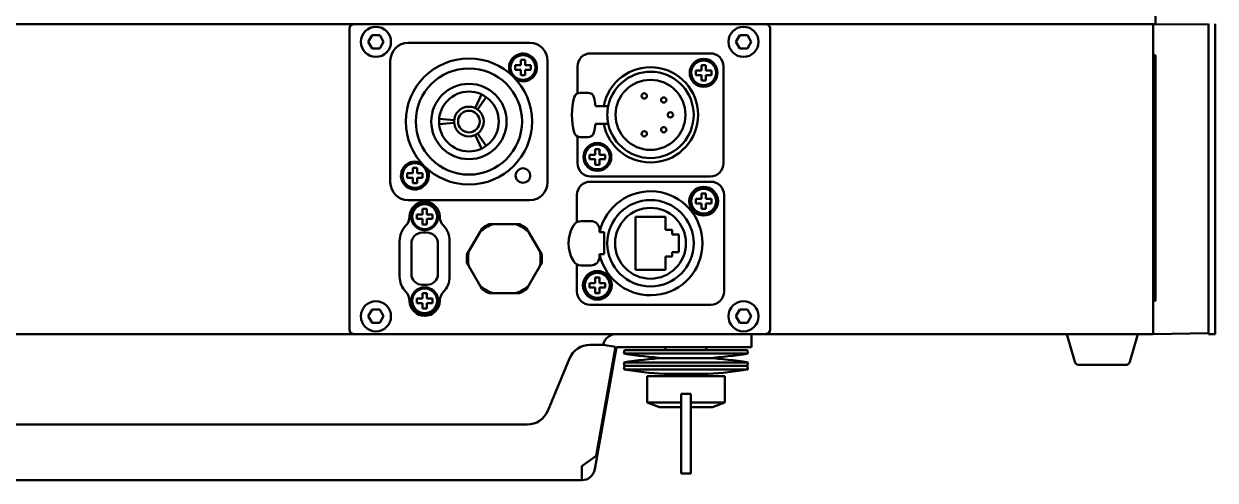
# Model space of a CAD drawing. Header units: millimetres. Extents: x 100 to 5488, y 100 to 4218.
# Drawn here: x 2319.5 to 2588.5, y 1386.1 to 1489.2 of the extents above; entities that cross this region are included whole.
import ezdxf

# ---------------------------------------------------------------- set-up
doc = ezdxf.new("R2010")
doc.units = ezdxf.units.MM
doc.header["$LTSCALE"] = 20
doc.layers.add('Visible (ANSI)', color=7, linetype='Continuous', lineweight=50)

msp = doc.modelspace()

# ---------------------------------------------------------------- linework, layer by layer
at = {"layer": 'Visible (ANSI)'}
for p, q in [((2575.033, 1528.003), (2575.033, 1489.185)), ((2121.533, 1489.167), (2394.033, 1489.167)), ((2393.033, 1420.167), (2393.033, 1488.167)), ((2394.033, 1489.167), (2487.034, 1489.167)), ((2487.034, 1489.167), (2574.533, 1489.167)), ((2488.033, 1488.167), (2488.033, 1420.167)), ((2574.533, 1489.167), (2575.033, 1489.185)), ((2587.033, 1489.109), (2574.533, 1489.167)), ((2574.533, 1489.167), (2574.533, 1482.167)), ((2574.533, 1488.967), (2574.533, 1419.367)), ((2587.033, 1489.206), (2587.033, 1489.237)), ((2587.033, 1489.109), (2587.033, 1489.206)), ((2587.033, 1419.385), (2587.033, 1489.109)), ((2588.533, 1489.237), (2588.533, 1489.087)), ((2588.533, 1419.467), (2588.533, 1489.087)), ((2398.167, 1486.667), (2397.301, 1485.167)), ((2397.301, 1485.167), (2398.167, 1483.667)), ((2398.167, 1486.667), (2399.899, 1486.667)), ((2400.765, 1485.167), (2399.899, 1486.667)), ((2399.899, 1483.667), (2400.765, 1485.167)), ((2433.783, 1484.917), (2406.283, 1484.917)), ((2481.167, 1486.667), (2480.301, 1485.167)), ((2480.301, 1485.167), (2481.167, 1483.667)), ((2481.167, 1486.667), (2482.899, 1486.667)), ((2483.765, 1485.167), (2482.899, 1486.667)), ((2482.899, 1483.667), (2483.765, 1485.167)), ((2399.899, 1483.667), (2398.167, 1483.667)), ((2447.533, 1482.567), (2474.533, 1482.567)), ((2482.899, 1483.667), (2481.167, 1483.667)), ((2402.283, 1480.917), (2402.283, 1453.417)), ((2430.483, 1478.867), (2430.483, 1479.867)), ((2430.483, 1479.867), (2431.733, 1479.867)), ((2431.733, 1479.867), (2431.733, 1481.117)), ((2431.733, 1481.117), (2432.733, 1481.117)), ((2432.733, 1481.117), (2432.733, 1479.867)), ((2432.733, 1479.867), (2433.983, 1479.867)), ((2433.983, 1479.867), (2433.983, 1478.867)), ((2437.783, 1453.417), (2437.783, 1480.917)), ((2444.533, 1473.523), (2444.533, 1479.567)), ((2472.533, 1478.667), (2472.533, 1479.917)), ((2472.533, 1479.917), (2473.533, 1479.917)), ((2473.533, 1479.917), (2473.533, 1478.667)), ((2477.533, 1479.567), (2477.533, 1457.767)), ((2574.533, 1482.167), (2575.033, 1482.15)), ((2575.033, 1479.755), (2574.533, 1479.746)), ((2575.033, 1426.685), (2575.033, 1482.15)), ((2431.733, 1478.867), (2430.483, 1478.867)), ((2431.733, 1477.617), (2431.733, 1478.867)), ((2432.733, 1477.617), (2431.733, 1477.617)), ((2433.983, 1478.867), (2432.733, 1478.867)), ((2432.733, 1478.867), (2432.733, 1477.617)), ((2471.283, 1477.667), (2471.283, 1478.667)), ((2471.283, 1478.667), (2472.533, 1478.667)), ((2472.533, 1477.667), (2471.283, 1477.667)), ((2472.533, 1476.417), (2472.533, 1477.667)), ((2473.533, 1478.667), (2474.783, 1478.667)), ((2474.783, 1477.667), (2473.533, 1477.667)), ((2473.533, 1477.667), (2473.533, 1476.417)), ((2474.783, 1478.667), (2474.783, 1477.667)), ((2473.533, 1476.417), (2472.533, 1476.417)), ((2421.449, 1470.203), (2422.886, 1473.285)), ((2423.905, 1472.697), (2421.955, 1469.911)), ((2446.921, 1473.667), (2445.146, 1473.667)), ((2448.649, 1470.667), (2449.455, 1470.667)), ((2451.491, 1470.667), (2449.455, 1470.667)), ((2413.309, 1467.756), (2416.696, 1467.459)), ((2416.696, 1466.875), (2413.309, 1466.579)), ((2449.455, 1466.667), (2448.649, 1466.667)), ((2449.455, 1466.667), (2451.491, 1466.667)), ((2422.886, 1461.05), (2421.449, 1464.131)), ((2421.955, 1464.423), (2423.905, 1461.638)), ((2444.533, 1457.767), (2444.533, 1463.812)), ((2445.146, 1463.667), (2446.921, 1463.667)), ((2448.533, 1459.667), (2448.533, 1460.917)), ((2448.533, 1460.917), (2449.533, 1460.917)), ((2449.533, 1460.917), (2449.533, 1459.667)), ((2447.283, 1458.667), (2447.283, 1459.667)), ((2447.283, 1459.667), (2448.533, 1459.667)), ((2448.533, 1458.667), (2447.283, 1458.667)), ((2448.533, 1457.417), (2448.533, 1458.667)), ((2449.533, 1459.667), (2450.783, 1459.667)), ((2450.783, 1458.667), (2449.533, 1458.667)), ((2449.533, 1458.667), (2449.533, 1457.417)), ((2450.783, 1459.667), (2450.783, 1458.667)), ((2406.083, 1454.467), (2406.083, 1455.467)), ((2406.083, 1455.467), (2407.333, 1455.467)), ((2407.333, 1455.467), (2407.333, 1456.717)), ((2407.333, 1456.717), (2408.333, 1456.717)), ((2408.333, 1456.717), (2408.333, 1455.467)), ((2408.333, 1455.467), (2409.583, 1455.467)), ((2409.583, 1455.467), (2409.583, 1454.467)), ((2449.533, 1457.417), (2448.533, 1457.417)), ((2407.333, 1454.467), (2406.083, 1454.467)), ((2407.333, 1453.217), (2407.333, 1454.467)), ((2408.333, 1453.217), (2407.333, 1453.217)), ((2409.583, 1454.467), (2408.333, 1454.467)), ((2408.333, 1454.467), (2408.333, 1453.217)), ((2447.433, 1453.567), (2474.633, 1453.567)), ((2474.533, 1454.767), (2447.533, 1454.767)), ((2444.433, 1444.444), (2444.433, 1450.567)), ((2472.533, 1449.667), (2472.533, 1450.917)), ((2472.533, 1450.917), (2473.533, 1450.917)), ((2473.533, 1450.917), (2473.533, 1449.667)), ((2477.633, 1450.567), (2477.633, 1428.767)), ((2406.283, 1449.417), (2433.783, 1449.417)), ((2409.533, 1446.167), (2409.533, 1447.417)), ((2409.533, 1447.417), (2410.533, 1447.417)), ((2410.533, 1447.417), (2410.533, 1446.167)), ((2471.283, 1448.667), (2471.283, 1449.667)), ((2471.283, 1449.667), (2472.533, 1449.667)), ((2472.533, 1448.667), (2471.283, 1448.667)), ((2472.533, 1447.417), (2472.533, 1448.667)), ((2473.533, 1447.417), (2472.533, 1447.417)), ((2473.533, 1449.667), (2474.783, 1449.667)), ((2474.783, 1448.667), (2473.533, 1448.667)), ((2473.533, 1448.667), (2473.533, 1447.417)), ((2474.783, 1449.667), (2474.783, 1448.667)), ((2408.283, 1445.167), (2408.283, 1446.167)), ((2408.283, 1446.167), (2409.533, 1446.167)), ((2409.533, 1445.167), (2408.283, 1445.167)), ((2409.533, 1443.917), (2409.533, 1445.167)), ((2410.533, 1446.167), (2411.783, 1446.167)), ((2411.783, 1445.167), (2410.533, 1445.167)), ((2410.533, 1445.167), (2410.533, 1443.917)), ((2411.783, 1446.167), (2411.783, 1445.167)), ((2445.351, 1444.667), (2447.552, 1444.667)), ((2457.633, 1433.667), (2457.633, 1445.667)), ((2457.633, 1445.667), (2464.433, 1445.667)), ((2464.433, 1445.667), (2464.433, 1442.667)), ((2410.533, 1443.917), (2409.533, 1443.917)), ((2409.533, 1442.067), (2410.533, 1442.067)), ((2420.01, 1437.858), (2422.557, 1442.271)), ((2422.979, 1443.001), (2422.557, 1442.271)), ((2425.486, 1443.962), (2424.642, 1443.962)), ((2430.581, 1443.962), (2425.486, 1443.962)), ((2431.425, 1443.962), (2430.581, 1443.962)), ((2433.51, 1442.271), (2433.088, 1443.001)), ((2433.51, 1442.271), (2436.057, 1437.858)), ((2449.552, 1442.667), (2449.552, 1442.167)), ((2449.552, 1442.167), (2450.552, 1442.167)), ((2450.552, 1442.167), (2450.552, 1437.167)), ((2464.433, 1442.667), (2465.933, 1442.667)), ((2465.933, 1442.667), (2465.933, 1441.667)), ((2404.383, 1440.167), (2404.383, 1432.167)), ((2407.033, 1432.767), (2407.033, 1439.567)), ((2413.033, 1439.567), (2413.033, 1432.767)), ((2415.683, 1432.167), (2415.683, 1440.167)), ((2465.933, 1441.667), (2467.433, 1441.667)), ((2467.433, 1441.667), (2467.433, 1437.667)), ((2420.01, 1437.858), (2419.588, 1437.128)), ((2436.479, 1437.128), (2436.057, 1437.858)), ((2450.552, 1437.167), (2449.552, 1437.167)), ((2449.552, 1437.167), (2449.552, 1436.667)), ((2465.933, 1436.667), (2464.433, 1436.667)), ((2464.433, 1436.667), (2464.433, 1433.667)), ((2467.433, 1437.667), (2465.933, 1437.667)), ((2465.933, 1437.667), (2465.933, 1436.667)), ((2419.588, 1435.207), (2420.01, 1434.476)), ((2422.557, 1430.064), (2420.01, 1434.476)), ((2436.057, 1434.476), (2433.51, 1430.064)), ((2436.057, 1434.476), (2436.479, 1435.207)), ((2444.433, 1428.767), (2444.433, 1434.89)), ((2447.552, 1434.667), (2445.351, 1434.667)), ((2448.533, 1430.667), (2448.533, 1431.917)), ((2448.533, 1431.917), (2449.533, 1431.917)), ((2449.533, 1431.917), (2449.533, 1430.667)), ((2464.433, 1433.667), (2457.633, 1433.667)), ((2410.533, 1430.267), (2409.533, 1430.267)), ((2409.533, 1427.167), (2409.533, 1428.417)), ((2409.533, 1428.417), (2410.533, 1428.417)), ((2410.533, 1428.417), (2410.533, 1427.167)), ((2422.557, 1430.064), (2422.979, 1429.333)), ((2433.088, 1429.333), (2433.51, 1430.064)), ((2447.283, 1429.667), (2447.283, 1430.667)), ((2447.283, 1430.667), (2448.533, 1430.667)), ((2448.533, 1429.667), (2447.283, 1429.667)), ((2448.533, 1428.417), (2448.533, 1429.667)), ((2449.533, 1428.417), (2448.533, 1428.417)), ((2449.533, 1430.667), (2450.783, 1430.667)), ((2450.783, 1429.667), (2449.533, 1429.667)), ((2449.533, 1429.667), (2449.533, 1428.417)), ((2450.783, 1430.667), (2450.783, 1429.667)), ((2574.533, 1429.089), (2575.033, 1429.08)), ((2408.283, 1426.167), (2408.283, 1427.167)), ((2408.283, 1427.167), (2409.533, 1427.167)), ((2409.533, 1426.167), (2408.283, 1426.167)), ((2409.533, 1424.917), (2409.533, 1426.167)), ((2410.533, 1427.167), (2411.783, 1427.167)), ((2411.783, 1426.167), (2410.533, 1426.167)), ((2410.533, 1426.167), (2410.533, 1424.917)), ((2411.783, 1427.167), (2411.783, 1426.167)), ((2424.642, 1428.373), (2425.486, 1428.373)), ((2425.486, 1428.373), (2430.581, 1428.373)), ((2430.581, 1428.373), (2431.425, 1428.373)), ((2474.633, 1425.767), (2447.433, 1425.767)), ((2574.533, 1426.667), (2575.033, 1426.685)), ((2574.533, 1426.667), (2574.533, 1419.167)), ((2398.167, 1424.667), (2397.301, 1423.167)), ((2397.301, 1423.167), (2398.167, 1421.667)), ((2398.167, 1424.667), (2399.899, 1424.667)), ((2400.765, 1423.167), (2399.899, 1424.667)), ((2399.899, 1421.667), (2400.765, 1423.167)), ((2410.533, 1424.917), (2409.533, 1424.917)), ((2481.167, 1424.667), (2480.301, 1423.167)), ((2480.301, 1423.167), (2481.167, 1421.667)), ((2481.167, 1424.667), (2482.899, 1424.667)), ((2483.765, 1423.167), (2482.899, 1424.667)), ((2482.899, 1421.667), (2483.765, 1423.167)), ((2399.899, 1421.667), (2398.167, 1421.667)), ((2482.899, 1421.667), (2481.167, 1421.667)), ((2394.033, 1419.167), (2121.533, 1419.167)), ((2487.034, 1419.167), (2394.033, 1419.167)), ((2483.809, 1419.167), (2483.809, 1416.167)), ((2561.256, 1419.167), (2487.034, 1419.167)), ((2556.826, 1412.893), (2555.033, 1419.167)), ((2561.256, 1419.167), (2564.811, 1419.167)), ((2574.533, 1419.167), (2564.811, 1419.167)), ((2569.241, 1412.893), (2571.033, 1419.167)), ((2587.033, 1419.385), (2574.533, 1419.167)), ((2587.033, 1419.167), (2587.033, 1419.385)), ((2588.533, 1419.167), (2587.033, 1419.167)), ((2588.533, 1419.467), (2588.533, 1419.167)), ((2450.378, 1416.722), (2447.367, 1416.722)), ((2448.471, 1388.627), (2453.327, 1416.167)), ((2453.136, 1416.236), (2448.794, 1391.616)), ((2450.378, 1416.722), (2453.136, 1416.236)), ((2478.809, 1416.167), (2453.327, 1416.167)), ((2455.163, 1415.535), (2455.033, 1414.746)), ((2455.163, 1415.535), (2482.903, 1415.535)), ((2464.433, 1415.535), (2464.433, 1416.167)), ((2473.633, 1415.535), (2473.633, 1416.167)), ((2483.809, 1416.167), (2478.809, 1416.167)), ((2482.903, 1415.535), (2483.033, 1414.746)), ((2437.815, 1401.799), (2442.751, 1413.645)), ((2455.033, 1414.746), (2483.033, 1414.746)), ((2483.033, 1412.746), (2455.033, 1412.746)), ((2455.163, 1411.957), (2455.033, 1412.746)), ((2464.033, 1413.746), (2474.033, 1413.746)), ((2474.033, 1413.746), (2464.033, 1413.746)), ((2482.903, 1411.957), (2483.033, 1412.746)), ((2455.163, 1411.957), (2455.033, 1411.167)), ((2455.033, 1411.167), (2483.033, 1411.167)), ((2455.163, 1411.957), (2482.903, 1411.957)), ((2455.163, 1411.957), (2482.903, 1411.957)), ((2460.283, 1409.667), (2477.783, 1409.667)), ((2460.283, 1403.667), (2460.283, 1409.667)), ((2474.033, 1410.167), (2464.033, 1410.167)), ((2464.433, 1409.667), (2464.433, 1410.167)), ((2473.633, 1409.667), (2473.633, 1410.167)), ((2477.783, 1403.667), (2477.783, 1409.667)), ((2482.903, 1411.957), (2483.033, 1411.167)), ((2568.279, 1412.167), (2557.788, 1412.167)), ((2467.933, 1405.667), (2467.933, 1387.667)), ((2470.133, 1405.667), (2467.933, 1405.667)), ((2470.133, 1405.667), (2470.133, 1387.667)), ((2460.283, 1403.667), (2467.933, 1403.667)), ((2463.033, 1402.667), (2460.283, 1403.667)), ((2463.033, 1402.667), (2467.933, 1402.667)), ((2477.783, 1403.667), (2470.133, 1403.667)), ((2470.133, 1402.667), (2475.033, 1402.667)), ((2475.033, 1402.667), (2477.783, 1403.667)), ((2433.2, 1398.722), (2244.867, 1398.722)), ((2448.794, 1391.616), (2445.551, 1389.345)), ((2445.516, 1389.148), (2445.551, 1389.345)), ((2445.516, 1389.148), (2445.516, 1386.148)), ((2445.516, 1386.148), (2232.551, 1386.148)), ((2470.133, 1387.667), (2467.933, 1387.667))]:
    msp.add_line(p, q, dxfattribs=at)
for centre, radius in [((2399.033, 1485.167), 3.4), ((2482.033, 1485.167), 3.4), ((2420.033, 1467.167), 14.25), ((2432.233, 1479.367), 2.8), ((2473.033, 1478.167), 3.15), ((2473.033, 1478.167), 2.8), ((2420.033, 1467.167), 12), ((2420.033, 1467.167), 8.5), ((2461.033, 1468.667), 7.9), ((2420.033, 1467.167), 6.75), ((2459.617, 1472.938), 0.6), ((2464.027, 1472.027), 0.6), ((2420.033, 1467.167), 3.35), ((2420.033, 1467.167), 2.45), ((2465.533, 1468.667), 0.6), ((2459.617, 1464.396), 0.6), ((2464.027, 1465.307), 0.6), ((2449.033, 1459.167), 3.15), ((2449.033, 1459.167), 2.8), ((2407.833, 1454.967), 2.8), ((2432.233, 1454.967), 1.65), ((2473.033, 1449.167), 3.25), ((2473.033, 1449.167), 2.8), ((2410.033, 1445.667), 3.05), ((2410.033, 1445.667), 2.8), ((2461.033, 1439.667), 9.75), ((2461.033, 1439.667), 8), ((2449.033, 1430.167), 3.25), ((2449.033, 1430.167), 2.8), ((2410.033, 1426.667), 3.05), ((2410.033, 1426.667), 2.8), ((2399.033, 1423.167), 3.4), ((2482.033, 1423.167), 3.4)]:
    msp.add_circle(centre, radius, dxfattribs=at)
for centre, radius, start, end in [((2406.283, 1480.917), 4, 90, 180), ((2433.783, 1480.917), 4, 0, 90), ((2432.233, 1479.367), 3.15, 240.89586, 209.1041), ((2447.533, 1479.567), 3, 90, 180), ((2474.533, 1479.567), 3, 0, 90), ((2461.033, 1468.667), 10.75, 190.72215, 169.27785), ((2461.033, 1468.667), 9.75, 191.837, 168.163), ((2458.283, 1468.667), 15, 164.55434, 195.44566), ((2445.146, 1472.297), 1.37, 90, 164.55434), ((2446.921, 1472.297), 1.37, 15.44566, 90), ((2433.783, 1468.667), 15, 7.66226, 15.44566), ((2461.033, 1468.667), 9.75, 168.163, 191.837), ((2433.783, 1468.667), 15, 344.55434, 352.33774), ((2445.146, 1465.037), 1.37, 195.44566, 270), ((2446.921, 1465.037), 1.37, 270, 344.55434), ((2407.833, 1454.967), 3.15, 60.8959, 29.1041), ((2447.533, 1457.767), 3, 180, 270), ((2474.533, 1457.767), 3, 270, 0), ((2406.283, 1453.417), 4, 180, 270), ((2433.783, 1453.417), 4, 270, 0), ((2447.433, 1450.567), 3, 90, 180), ((2474.633, 1450.567), 3, 0, 90), ((2461.033, 1439.667), 11.75, 192.28449, 167.71551), ((2410.033, 1445.667), 3.4, 0.55922, 179.44078), ((2403.634, 1445.73), 3, 315.94823, 359.44078), ((2416.433, 1445.73), 3, 180.55922, 224.05177), ((2445.351, 1442.667), 2, 90, 150), ((2447.552, 1442.667), 2, 0, 90), ((2409.383, 1440.167), 5, 135.94823, 180), ((2409.533, 1439.567), 2.5, 90, 180), ((2410.533, 1439.567), 2.5, 0, 90), ((2410.683, 1440.167), 5, 0, 44.05177), ((2428.033, 1436.167), 8.2, 108.10001, 131.89999), ((2428.033, 1436.167), 8.5, 113.51322, 126.48678), ((2428.033, 1436.167), 8.2, 48.10001, 71.89999), ((2428.033, 1436.167), 8.5, 53.51322, 66.48678), ((2450.547, 1439.667), 8, 150, 210), ((2428.033, 1436.167), 8.5, 173.51322, 186.48678), ((2428.033, 1436.167), 8.2, 168.10001, 191.89999), ((2428.033, 1436.167), 8.2, 348.10001, 11.89999), ((2428.033, 1436.167), 8.5, 353.51322, 6.48678), ((2447.552, 1436.667), 2, 270, 0), ((2445.351, 1436.667), 2, 210, 270), ((2409.383, 1432.167), 5, 180, 224.05177), ((2409.533, 1432.767), 2.5, 180, 270), ((2410.533, 1432.767), 2.5, 270, 0), ((2410.683, 1432.167), 5, 315.94823, 0), ((2403.634, 1426.605), 3, 0.55922, 44.05177), ((2416.433, 1426.605), 3, 135.94823, 179.44078), ((2428.033, 1436.167), 8.2, 228.10001, 251.89999), ((2428.033, 1436.167), 8.5, 233.51322, 246.48678), ((2428.033, 1436.167), 8.2, 288.10001, 311.89999), ((2428.033, 1436.167), 8.5, 293.51322, 306.48678), ((2447.433, 1428.767), 3, 180, 270), ((2474.633, 1428.767), 3, 270, 0), ((2410.033, 1426.667), 3.4, 180.55922, 359.44078), ((2453.327, 1416.167), 3, 90, 169.33922), ((2447.367, 1411.722), 5, 90, 157.38014), ((2469.033, 1499.746), 86.145, 260.64702, 266.6726), ((2469.033, 1327.746), 86.145, 93.3274, 99.35298), ((2469.033, 1499.746), 86.145, 273.3274, 279.35298), ((2469.033, 1327.746), 86.145, 80.64702, 86.6726), ((2557.788, 1413.167), 1, 195.9454, 270), ((2568.279, 1413.167), 1, 270, 344.0546), ((2469.033, 1496.167), 86.145, 260.64702, 266.6726), ((2469.033, 1496.167), 86.145, 273.3274, 279.35298), ((2433.2, 1403.722), 5, 270, 337.38014), ((2445.516, 1389.148), 3, 270, 350)]:
    msp.add_arc(centre, radius, start, end, dxfattribs=at)
for centre, major_axis, start_param, end_param in [((2394.034, 1488.167), (-0.707, 0.707), 5.4979351, 7.0684355), ((2487.033, 1488.167), (0.707, 0.707), 5.497936, 7.0684347), ((2394.034, 1420.167), (-0.707, -0.707), 5.4979351, 7.0684355), ((2487.033, 1420.167), (0.707, -0.707), 5.497936, 7.0684347)]:
    msp.add_ellipse(centre, major_axis=major_axis, ratio=0.9996955, start_param=start_param, end_param=end_param, dxfattribs=at)

doc.saveas('drawing.dxf')
